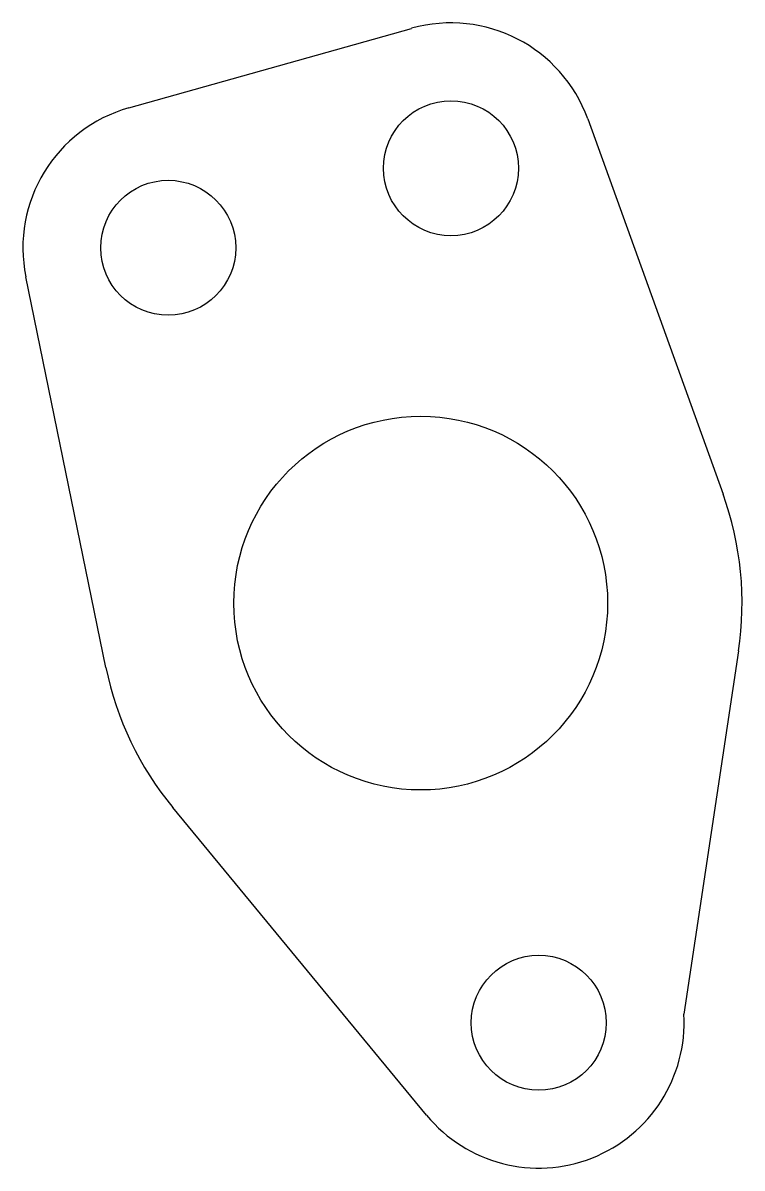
# Model space of a CAD drawing. Header units: millimetres. Extents: x -26 to 8.7, y -112.2 to -57.1.
import ezdxf

# ---------------------------------------------------------------- set-up
doc = ezdxf.new("R2010")
doc.units = ezdxf.units.MM
doc.layers.add('Sketch015', color=7, linetype='CONTINUOUS')

msp = doc.modelspace()

# ---------------------------------------------------------------- linework, layer by layer
at = {"layer": 'Sketch015'}
for p, q in [((-20.8527, -61.1618, 3.18), (-7.23592, -57.3319, 3.18)), ((1.24395, -61.6949, 3.18), (7.76137, -79.7598, 3.18)), ((-21.9598, -88.1192, 3.18), (-25.8149, -69.3055, 3.18)), ((8.50739, -87.3166, 3.18), (5.8741, -104.807, 3.18)), ((-6.51293, -109.676, 3.18), (-18.7356, -94.8627, 3.18))]:
    msp.add_line(p, q, dxfattribs=at)
for centre, radius in [((-5.34063, -64.0704), 3.25), ((-18.9574, -67.9003), 3.25), ((-6.79748, -85.0123), 9), ((-1.11365, -105.221), 3.25)]:
    msp.add_circle(centre, radius, dxfattribs=at)
for centre, radius, start, end in [((-5.34063, -64.0704, 3.18), 7, 19.8383, 105.709), ((-18.9574, -67.9003, 3.18), 7, 105.709, -168.42), ((-6.79748, -85.0123, 3.18), 15.4774, -8.56206, 19.8383), ((-6.79748, -85.0123, 3.18), 15.4774, -168.42, -140.473), ((-1.11365, -105.221, 3.18), 7, -140.473, 3.3903)]:
    msp.add_arc(centre, radius, start, end, dxfattribs=at)

doc.saveas('drawing.dxf')
